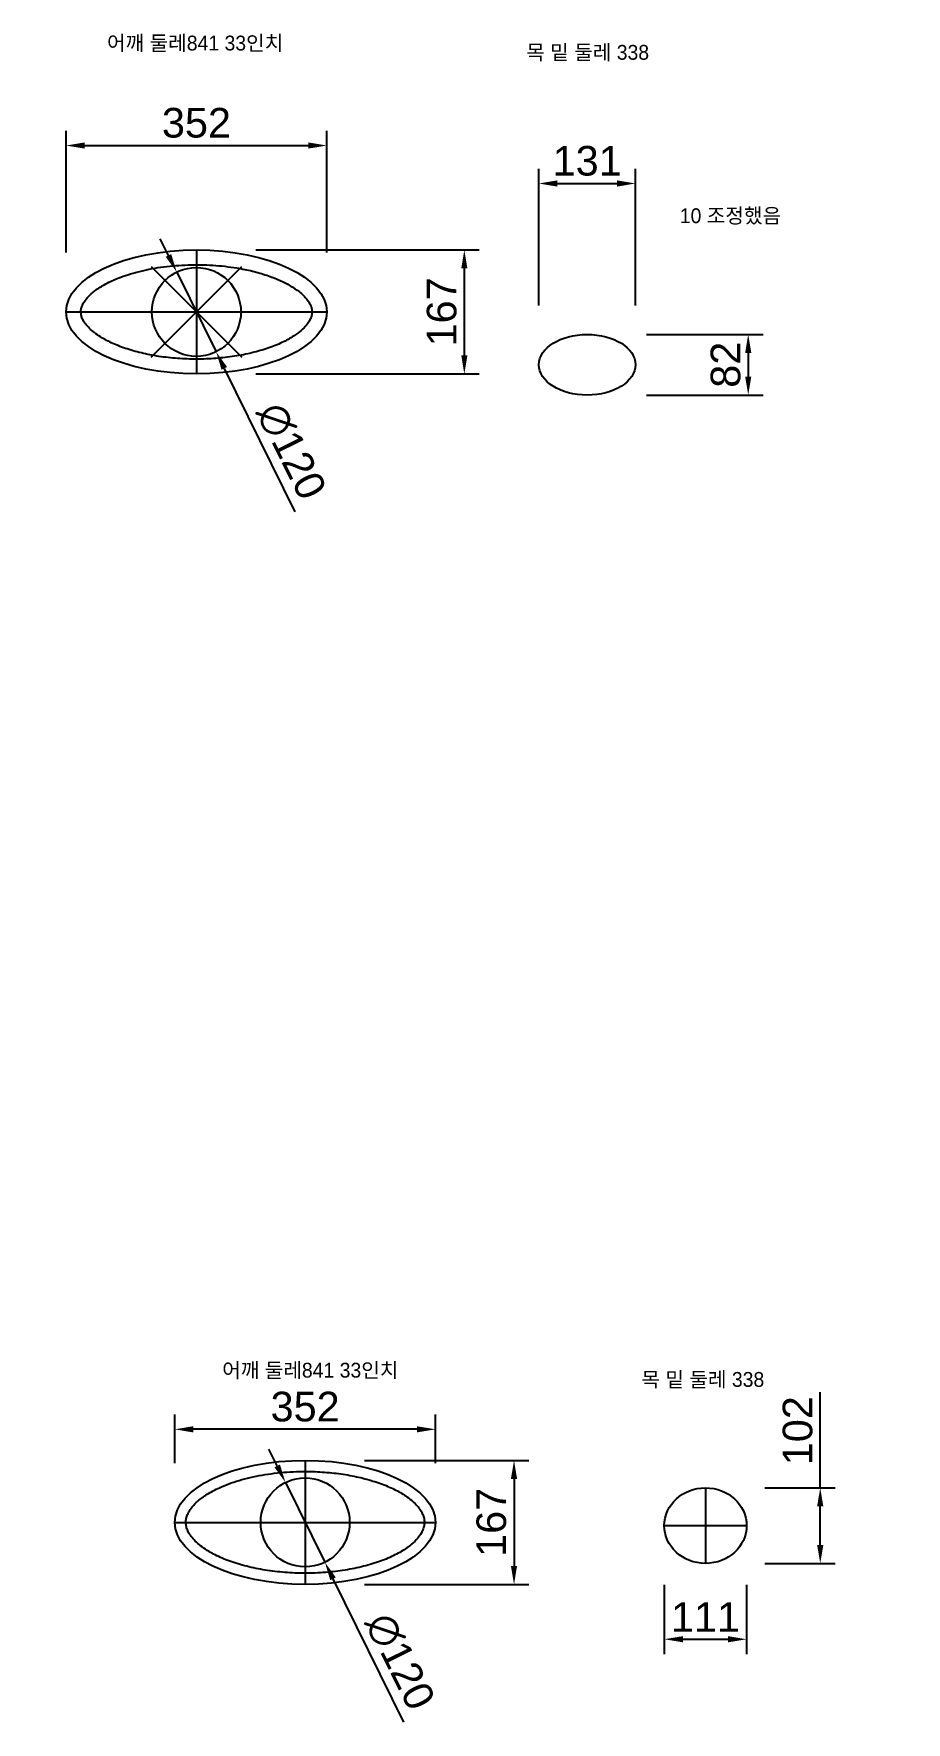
# Model space of a CAD drawing. Header units: millimetres. Extents: x -281 to 18273, y 674 to 20387.
# Drawn here: x 13670 to 14847, y 797 to 3076 of the extents above; entities that cross this region are included whole.
import ezdxf

# ---------------------------------------------------------------- set-up
doc = ezdxf.new("R2010")
doc.units = ezdxf.units.MM
doc.header["$PDMODE"] = 35
doc.header["$PDSIZE"] = 5
doc.layers.add('도면층1', color=70, linetype='Continuous')
doc.layers.add('도면층4', color=50, linetype='Continuous')
doc.styles.get("Standard").update_dxf_attribs({"font": 'arial.ttf'})
doc.dimstyles.new('이연주', dxfattribs={"dimscale": 10, "dimtxt": 4, "dimasz": 2.5, "dimexe": 2, "dimexo": 8, "dimgap": 1, "dimtad": 1, "dimdec": 0, "dimtxsty": 'Standard', "dimcen": 0, "dimclrd": 1, "dimclre": 1, "dimclrt": 2, "dimadec": 0, "dimazin": 0, "dimtfac": 1, "dimtdec": 0, "dimtmove": 0, "dimatfit": 3, "dimfxl": 1, "dimarcsym": 0})

# ---------------------------------------------------------------- blocks, each defined once
blk = doc.blocks.new('*D214')
at = {"color": 1, "lineweight": -2, "transparency": 16777216}
for p, q in [((14351.4, 2709.2), (14351.4, 2893.8)), ((14376.4, 2873.8), (14456.9, 2873.8)), ((14481.9, 2709.2), (14481.9, 2893.8))]:
    blk.add_line(p, q, dxfattribs=at)
at = {"color": 1, "transparency": 16777216}
for points in [[(14376.4, 2878), (14376.4, 2869.6), (14351.4, 2873.8)], [(14456.9, 2878), (14456.9, 2869.6), (14481.9, 2873.8)]]:
    blk.add_solid(points, dxfattribs=at)
at = {"layer": 'Defpoints', "color": 0, "transparency": 16777216}
for p in [(14481.9, 2873.8), (14351.4, 2629.2), (14481.9, 2629.2)]:
    blk.add_point(p, dxfattribs=at)
at = {"color": 2, "transparency": 16777216, "insert": (14416.7, 2904.2), "char_height": 40, "attachment_point": 5}
blk.add_mtext('131', dxfattribs=at)
blk = doc.blocks.new('*D215')
at = {"color": 1, "lineweight": -2, "transparency": 16777216}
for p, q in [((14496.7, 2670.2), (14654, 2670.2)), ((14634, 2645.2), (14634, 2613.3)), ((14496.7, 2588.3), (14654, 2588.3))]:
    blk.add_line(p, q, dxfattribs=at)
at = {"color": 1, "transparency": 16777216}
for points in [[(14629.9, 2645.2), (14638.2, 2645.2), (14634, 2670.2)], [(14629.9, 2613.3), (14638.2, 2613.3), (14634, 2588.3)]]:
    blk.add_solid(points, dxfattribs=at)
at = {"layer": 'Defpoints', "color": 0, "transparency": 16777216}
for p in [(14416.7, 2670.2), (14416.7, 2588.3), (14634, 2588.3)]:
    blk.add_point(p, dxfattribs=at)
at = {"color": 2, "transparency": 16777216, "insert": (14603.6, 2629.2), "char_height": 40, "attachment_point": 5, "rotation": 90}
blk.add_mtext('82', dxfattribs=at)
blk = doc.blocks.new('*D216')
at = {"color": 1, "lineweight": -2, "transparency": 16777216}
for p, q in [((13713.4, 2780.5), (13713.4, 2945)), ((14065.3, 2780.5), (14065.3, 2945)), ((13738.4, 2925), (14040.3, 2925))]:
    blk.add_line(p, q, dxfattribs=at)
at = {"color": 1, "transparency": 16777216}
for points in [[(13738.4, 2929.2), (13738.4, 2920.9), (13713.4, 2925)], [(14040.3, 2929.2), (14040.3, 2920.9), (14065.3, 2925)]]:
    blk.add_solid(points, dxfattribs=at)
at = {"layer": 'Defpoints', "color": 0, "transparency": 16777216}
for p in [(14065.3, 2925), (13713.4, 2700.5), (14065.3, 2700.5)]:
    blk.add_point(p, dxfattribs=at)
at = {"color": 2, "transparency": 16777216, "insert": (13889.4, 2955.5), "char_height": 40, "attachment_point": 5}
blk.add_mtext('352', dxfattribs=at)
blk = doc.blocks.new('*D217')
at = {"color": 1, "lineweight": -2, "transparency": 16777216}
for p, q in [((13969.4, 2784.2), (14270.9, 2784.2)), ((14250.9, 2759.2), (14250.9, 2641.8)), ((13969.4, 2616.8), (14270.9, 2616.8))]:
    blk.add_line(p, q, dxfattribs=at)
at = {"color": 1, "transparency": 16777216}
for points in [[(14246.8, 2759.2), (14255.1, 2759.2), (14250.9, 2784.2)], [(14246.8, 2641.8), (14255.1, 2641.8), (14250.9, 2616.8)]]:
    blk.add_solid(points, dxfattribs=at)
at = {"layer": 'Defpoints', "color": 0, "transparency": 16777216}
for p in [(13889.4, 2784.2), (13889.4, 2616.8), (14250.9, 2616.8)]:
    blk.add_point(p, dxfattribs=at)
at = {"color": 2, "transparency": 16777216, "insert": (14220.5, 2700.5), "char_height": 40, "attachment_point": 5, "rotation": 90}
blk.add_mtext('167', dxfattribs=at)
blk = doc.blocks.new('*D224')
at = {"color": 1, "lineweight": -2, "transparency": 16777216}
for p, q in [((13851.7, 2776.7), (13840.6, 2799.1)), ((13862.8, 2754.2), (13916, 2646.7)), ((14022.8, 2430.7), (13927.1, 2624.3)), ((10482, 1176.3), (10701.8, 1176.3)), ((10681.8, 1151.3), (10681.8, 1004.3)), ((10482, 979.3), (10701.8, 979.3))]:
    blk.add_line(p, q, dxfattribs=at)
at = {"color": 1, "transparency": 16777216}
for points in [[(13855.4, 2778.5), (13848, 2774.8), (13862.8, 2754.2)], [(13930.8, 2626.1), (13923.3, 2622.4), (13916, 2646.7)], [(10677.6, 1151.3), (10686, 1151.3), (10681.8, 1176.3)], [(10677.6, 1004.3), (10686, 1004.3), (10681.8, 979.3)]]:
    blk.add_solid(points, dxfattribs=at)
at = {"layer": 'Defpoints', "color": 0, "transparency": 16777216}
for p in [(13862.8, 2754.2), (13916, 2646.7), (10402, 1176.3), (10402, 979.3), (10681.8, 979.3)]:
    blk.add_point(p, dxfattribs=at)
at = {"color": 2, "transparency": 16777216, "char_height": 40, "attachment_point": 5}
for s, insert, rotation in [('∅120', (14017.4, 2512.7), 296.3165), ('197', (10651.4, 1077.8), 90)]:
    blk.add_mtext(s, dxfattribs=dict(at, insert=insert, rotation=rotation))
blk = doc.blocks.new('*D237')
at = {"color": 1, "lineweight": -2, "transparency": 16777216}
for p, q in [((10694.7, 2742), (10694.7, 2834)), ((10983.7, 2742), (10983.7, 2834)), ((10719.7, 2814), (10958.7, 2814)), ((14116.1, 1150.6), (14338, 1150.6)), ((14318, 1125.6), (14318, 1008.2)), ((14116.1, 983.2), (14338, 983.2))]:
    blk.add_line(p, q, dxfattribs=at)
at = {"color": 1, "transparency": 16777216}
for points in [[(10719.7, 2818.2), (10719.7, 2809.9), (10694.7, 2814)], [(10958.7, 2818.2), (10958.7, 2809.9), (10983.7, 2814)], [(14313.8, 1125.6), (14322.1, 1125.6), (14318, 1150.6)], [(14313.8, 1008.2), (14322.1, 1008.2), (14318, 983.2)]]:
    blk.add_solid(points, dxfattribs=at)
at = {"layer": 'Defpoints', "color": 0, "transparency": 16777216}
for p in [(10983.7, 2814), (10694.7, 2662), (10983.7, 2662), (14036.1, 1150.6), (14036.1, 983.2), (14318, 983.2)]:
    blk.add_point(p, dxfattribs=at)
at = {"color": 2, "transparency": 16777216, "insert": (10839.2, 2844.5), "char_height": 40, "attachment_point": 5}
blk.add_mtext('289', dxfattribs=at)
at = {"color": 2, "transparency": 16777216, "insert": (14287.5, 1066.9), "char_height": 40, "attachment_point": 5, "rotation": 90}
blk.add_mtext('167', dxfattribs=at)
blk = doc.blocks.new('*D238')
at = {"color": 1, "lineweight": -2, "transparency": 16777216}
for p, q in [((10919.2, 2744.9), (11133.7, 2744.9)), ((11113.7, 2719.9), (11113.7, 2604.1)), ((10919.2, 2579.1), (11133.7, 2579.1)), ((13860.1, 1146.9), (13860.1, 1212.5)), ((14212, 1146.9), (14212, 1212.5)), ((14187, 1192.5), (13885.1, 1192.5))]:
    blk.add_line(p, q, dxfattribs=at)
at = {"color": 1, "transparency": 16777216}
for points in [[(11109.6, 2719.9), (11117.9, 2719.9), (11113.7, 2744.9)], [(11109.6, 2604.1), (11117.9, 2604.1), (11113.7, 2579.1)], [(13885.1, 1196.6), (13885.1, 1188.3), (13860.1, 1192.5)], [(14187, 1196.6), (14187, 1188.3), (14212, 1192.5)]]:
    blk.add_solid(points, dxfattribs=at)
at = {"layer": 'Defpoints', "color": 0, "transparency": 16777216}
for p in [(10839.2, 2744.9), (10839.2, 2579.1), (11113.7, 2579.1), (13860.1, 1192.5), (13860.1, 1066.9), (14212, 1066.9)]:
    blk.add_point(p, dxfattribs=at)
at = {"color": 2, "transparency": 16777216, "insert": (11083.3, 2662), "char_height": 40, "attachment_point": 5, "rotation": 90}
blk.add_mtext('166', dxfattribs=at)
at = {"color": 2, "transparency": 16777216, "insert": (14036.1, 1222.9), "char_height": 40, "attachment_point": 5}
blk.add_mtext('352', dxfattribs=at)
blk = doc.blocks.new('*D249')
at = {"color": 1, "lineweight": -2, "transparency": 16777216}
for p, q in [((16709.4, 2891.5), (16155.9, 2891.5)), ((16175.9, 2866.5), (16175.9, 2345.5)), ((16709.4, 2320.5), (16155.9, 2320.5)), ((12707.8, 1168.7), (12696, 1190.8)), ((12719.6, 1146.7), (12790.3, 1014.4)), ((12902.8, 803.8), (12802, 992.4))]:
    blk.add_line(p, q, dxfattribs=at)
at = {"color": 1, "transparency": 16777216}
for points in [[(16171.7, 2866.5), (16180.1, 2866.5), (16175.9, 2891.5)], [(16171.7, 2345.5), (16180.1, 2345.5), (16175.9, 2320.5)], [(12711.4, 1170.7), (12704.1, 1166.8), (12719.6, 1146.7)], [(12805.7, 994.3), (12798.4, 990.4), (12790.3, 1014.4)]]:
    blk.add_solid(points, dxfattribs=at)
at = {"layer": 'Defpoints', "color": 0, "transparency": 16777216}
for p in [(16789.4, 2891.5), (16175.9, 2320.5), (16789.4, 2320.5), (12719.6, 1146.7), (12790.3, 1014.4)]:
    blk.add_point(p, dxfattribs=at)
at = {"color": 2, "transparency": 16777216, "char_height": 40, "attachment_point": 5}
for s, insert, rotation in [('571', (16145.5, 2606), 90), ('∅150', (12894.9, 885.6), 298.1252)]:
    blk.add_mtext(s, dxfattribs=dict(at, insert=insert, rotation=rotation))
blk = doc.blocks.new('*D241')
at = {"color": 1, "lineweight": -2, "transparency": 16777216}
for p, q in [((14520.8, 982.5), (14520.8, 889.2)), ((14631.8, 982.5), (14631.8, 889.2)), ((14545.8, 909.2), (14606.8, 909.2))]:
    blk.add_line(p, q, dxfattribs=at)
at = {"color": 1, "transparency": 16777216}
for points in [[(14545.8, 913.3), (14545.8, 905), (14520.8, 909.2)], [(14606.8, 913.3), (14606.8, 905), (14631.8, 909.2)]]:
    blk.add_solid(points, dxfattribs=at)
at = {"layer": 'Defpoints', "color": 0, "transparency": 16777216}
for p in [(14520.8, 1062.5), (14631.8, 1062.5), (14631.8, 909.2)]:
    blk.add_point(p, dxfattribs=at)
at = {"color": 2, "transparency": 16777216, "insert": (14576.3, 939.2), "char_height": 40, "attachment_point": 5}
blk.add_mtext('111', dxfattribs=at)
blk = doc.blocks.new('*D242')
at = {"color": 1, "lineweight": -2, "transparency": 16777216}
for p, q in [((14731.2, 1113.5), (14731.2, 1242.7)), ((14656.3, 1113.5), (14751.2, 1113.5)), ((14731.2, 1036.5), (14731.2, 1088.5)), ((14656.3, 1011.5), (14751.2, 1011.5))]:
    blk.add_line(p, q, dxfattribs=at)
at = {"color": 1, "transparency": 16777216}
for points in [[(14727, 1088.5), (14735.4, 1088.5), (14731.2, 1113.5)], [(14727, 1036.5), (14735.4, 1036.5), (14731.2, 1011.5)]]:
    blk.add_solid(points, dxfattribs=at)
at = {"layer": 'Defpoints', "color": 0, "transparency": 16777216}
for p in [(14576.3, 1113.5), (14731.2, 1113.5), (14576.3, 1011.5)]:
    blk.add_point(p, dxfattribs=at)
at = {"color": 2, "transparency": 16777216, "insert": (14700.8, 1190.6), "char_height": 40, "attachment_point": 5, "rotation": 90}
blk.add_mtext('102', dxfattribs=at)
blk = doc.blocks.new('*D251')
at = {"color": 1, "lineweight": -2, "transparency": 16777216}
for p, q in [((13998.4, 1143.1), (13987.3, 1165.5)), ((14009.5, 1120.7), (14062.7, 1013.2)), ((14169.5, 797.2), (14073.8, 990.8))]:
    blk.add_line(p, q, dxfattribs=at)
at = {"color": 1, "transparency": 16777216}
for points in [[(14002.1, 1145), (13994.7, 1141.3), (14009.5, 1120.7)], [(14077.5, 992.6), (14070, 988.9), (14062.7, 1013.2)]]:
    blk.add_solid(points, dxfattribs=at)
at = {"layer": 'Defpoints', "color": 0, "transparency": 16777216}
for p in [(14009.5, 1120.7), (14062.7, 1013.2)]:
    blk.add_point(p, dxfattribs=at)
at = {"color": 2, "transparency": 16777216, "insert": (14164.1, 879.2), "char_height": 40, "attachment_point": 5, "rotation": 296.3165}
blk.add_mtext('∅120', dxfattribs=at)

msp = doc.modelspace()

# ---------------------------------------------------------------- linework, layer by layer
for p, q in [((13889.4, 2784.2), (13889.4, 2616.8)), ((13713.4, 2700.5), (14065.3, 2700.5)), ((14036.1, 1150.6), (14036.1, 983.2)), ((14576.3, 1113.5), (14576.3, 1011.5)), ((13860.1, 1066.9), (14212, 1066.9)), ((14520.8, 1062.5), (14576.3, 1062.5)), ((14576.3, 1062.5), (14631.8, 1062.5))]:
    msp.add_line(p, q)
for centre, major_axis, ratio in [((13889.4, 2700.5), (175.9, 0), 0.475703), ((14416.7, 2629.2), (65.2, 0), 0.627586), ((14036.1, 1066.9), (175.9, 0), 0.475703), ((14576.3, 1062.5), (-55.5, 0), 0.918919)]:
    msp.add_ellipse(centre, major_axis=major_axis, ratio=ratio)
for points, knots in [([(14045.3, 2700.5), (14045.3, 2701.7), (14045.2, 2703), (14044.7, 2705.6), (14044.4, 2706.9), (14043.3, 2709.7), (14042.6, 2711.2), (14040.8, 2714.3), (14039.7, 2715.9), (14037.1, 2719.2), (14035.5, 2720.9), (14032, 2724.3), (14030.1, 2726.1), (14024.5, 2730.5), (14020.5, 2733.2), (14011.7, 2738.4), (14006.8, 2740.9), (13996.1, 2745.7), (13990.3, 2747.9), (13978.1, 2752), (13971.6, 2753.9), (13958.1, 2757.2), (13951, 2758.6), (13933.4, 2761.5), (13922.5, 2762.8), (13900.5, 2764.2), (13889.3, 2764.3), (13867.1, 2763.6), (13856.1, 2762.7), (13834.7, 2760), (13824.4, 2758), (13804.8, 2753.3), (13795.7, 2750.5), (13780.6, 2744.9), (13774.5, 2742.2), (13763.5, 2736.5), (13758.5, 2733.5), (13750.9, 2728), (13748, 2725.5), (13743, 2720.7), (13740.9, 2718.3), (13738, 2714.2), (13736.9, 2712.5), (13735.2, 2709.2), (13734.6, 2707.6), (13733.8, 2704.6), (13733.6, 2703.1), (13733.4, 2700.3), (13733.4, 2698.9), (13733.9, 2696.1), (13734.2, 2694.6), (13735.4, 2691.4), (13736.2, 2689.8), (13738.2, 2686.3), (13739.5, 2684.5), (13742.6, 2680.7), (13744.4, 2678.8), (13748.6, 2674.9), (13751, 2673), (13756.3, 2669.1), (13759.2, 2667.1), (13767.4, 2662.3), (13772.9, 2659.5), (13785, 2654.3), (13791.6, 2651.8), (13805.7, 2647.4), (13813.1, 2645.5), (13828.6, 2642.1), (13836.7, 2640.7), (13853.3, 2638.5), (13861.8, 2637.8), (13879, 2636.8), (13887.6, 2636.7), (13904.9, 2637), (13913.5, 2637.5), (13930.4, 2639.1), (13938.8, 2640.2), (13954.8, 2643), (13962.6, 2644.7), (13977.4, 2648.7), (13984.4, 2650.9), (13997.5, 2655.8), (14003.6, 2658.4), (14014.5, 2664), (14019.4, 2667), (14027.1, 2672.4), (14030.2, 2674.9), (14035.3, 2679.7), (14037.5, 2682.2), (14040.6, 2686.3), (14041.7, 2688.1), (14043.4, 2691.5), (14044, 2693.1), (14044.9, 2696.1), (14045.2, 2697.6), (14045.3, 2699.5), (14045.3, 2700), (14045.3, 2700.5)], [0, 0, 0, 0, 0.090017, 0.090017, 0.180034, 0.180034, 0.270051, 0.270051, 0.360068, 0.360068, 0.450085, 0.450085, 0.540102, 0.540102, 0.679453, 0.679453, 0.818805, 0.818805, 0.958156, 0.958156, 1.097508, 1.097508, 1.236859, 1.236859, 1.437486, 1.437486, 1.638114, 1.638114, 1.838741, 1.838741, 2.039368, 2.039368, 2.239995, 2.239995, 2.398685, 2.398685, 2.557375, 2.557375, 2.682883, 2.682883, 2.80839, 2.80839, 2.909415, 2.909415, 3.01044, 3.01044, 3.111465, 3.111465, 3.212489, 3.212489, 3.313514, 3.313514, 3.414539, 3.414539, 3.515563, 3.515563, 3.616588, 3.616588, 3.717613, 3.717613, 3.818637, 3.818637, 3.974507, 3.974507, 4.130377, 4.130377, 4.286247, 4.286247, 4.442118, 4.442118, 4.597988, 4.597988, 4.753858, 4.753858, 4.909728, 4.909728, 5.065598, 5.065598, 5.221468, 5.221468, 5.377338, 5.377338, 5.533208, 5.533208, 5.689078, 5.689078, 5.815853, 5.815853, 5.942629, 5.942629, 6.044219, 6.044219, 6.145809, 6.145809, 6.2474, 6.2474, 6.283185, 6.283185, 6.283185, 6.283185]), ([(14197, 1066.9), (14197, 1068.7), (14196.9, 1070.4), (14196.1, 1073.9), (14195.6, 1075.7), (14194, 1079.4), (14193, 1081.3), (14190.5, 1085.2), (14189, 1087.2), (14185.5, 1091.2), (14183.4, 1093.3), (14178.9, 1097.4), (14176.3, 1099.4), (14169.1, 1104.5), (14164.1, 1107.5), (14153.1, 1113.2), (14147, 1115.9), (14133.9, 1120.8), (14126.9, 1123.1), (14112.2, 1127.1), (14104.5, 1128.9), (14088.5, 1131.8), (14080.3, 1132.9), (14063.5, 1134.7), (14054.9, 1135.2), (14034.7, 1135.8), (14023, 1135.6), (14000, 1134), (13988.7, 1132.6), (13967.1, 1128.8), (13956.7, 1126.4), (13937.3, 1120.6), (13928.4, 1117.3), (13914.4, 1110.9), (13908.9, 1107.9), (13899.1, 1101.9), (13894.9, 1098.7), (13888.3, 1093), (13885.9, 1090.4), (13881.7, 1085.4), (13880.1, 1082.9), (13877.8, 1078.5), (13876.9, 1076.6), (13875.8, 1072.9), (13875.4, 1071), (13875.1, 1067.5), (13875.1, 1065.7), (13875.6, 1062.1), (13876, 1060.2), (13877.3, 1056.5), (13878.1, 1054.5), (13880.4, 1050.5), (13881.8, 1048.4), (13885.2, 1044.3), (13887.2, 1042.1), (13891.7, 1037.9), (13894.3, 1035.8), (13899.9, 1031.6), (13903, 1029.5), (13911.7, 1024.4), (13917.7, 1021.3), (13930.8, 1015.7), (13937.9, 1013.1), (13953.1, 1008.5), (13961.1, 1006.5), (13977.8, 1003.1), (13986.4, 1001.7), (14004.2, 999.6), (14013.2, 998.9), (14031.5, 998.2), (14040.7, 998.2), (14058.9, 998.9), (14068, 999.6), (14085.7, 1001.7), (14094.4, 1003.1), (14111.1, 1006.5), (14119.1, 1008.5), (14134.2, 1013.1), (14141.3, 1015.7), (14154.4, 1021.3), (14160.4, 1024.4), (14171.1, 1030.7), (14175.8, 1034), (14182.8, 1039.9), (14185.4, 1042.5), (14189.8, 1047.6), (14191.5, 1050.1), (14194.1, 1054.6), (14194.9, 1056.5), (14196.2, 1060.3), (14196.6, 1062.2), (14197, 1065), (14197, 1066), (14197, 1066.9)], [0, 0, 0, 0, 0.098588, 0.098588, 0.197175, 0.197175, 0.295763, 0.295763, 0.394351, 0.394351, 0.492939, 0.492939, 0.591526, 0.591526, 0.744647, 0.744647, 0.897767, 0.897767, 1.050888, 1.050888, 1.204009, 1.204009, 1.357129, 1.357129, 1.51025, 1.51025, 1.716858, 1.716858, 1.923467, 1.923467, 2.130076, 2.130076, 2.336685, 2.336685, 2.491248, 2.491248, 2.645811, 2.645811, 2.768864, 2.768864, 2.891917, 2.891917, 2.994653, 2.994653, 3.09739, 3.09739, 3.200127, 3.200127, 3.302863, 3.302863, 3.4056, 3.4056, 3.508337, 3.508337, 3.611073, 3.611073, 3.71381, 3.71381, 3.816547, 3.816547, 3.979411, 3.979411, 4.142275, 4.142275, 4.305139, 4.305139, 4.468003, 4.468003, 4.630867, 4.630867, 4.793732, 4.793732, 4.956596, 4.956596, 5.11946, 5.11946, 5.282324, 5.282324, 5.445188, 5.445188, 5.608052, 5.608052, 5.770916, 5.770916, 5.895337, 5.895337, 6.019758, 6.019758, 6.123159, 6.123159, 6.22656, 6.22656, 6.283185, 6.283185, 6.283185, 6.283185])]:
    msp.add_open_spline(points, degree=3, knots=knots)
at = {"layer": '도면층1'}
for centre in [(13889.4, 2700.5), (14036.1, 1066.9)]:
    msp.add_circle(centre, 60, dxfattribs=at)
at = {"layer": '도면층4'}
for p, q in [((13828.2, 2761.7), (13950.6, 2639.2)), ((13828.2, 2639.2), (13950.6, 2761.7))]:
    msp.add_line(p, q, dxfattribs=at)

# ---------------------------------------------------------------- texts
at = {"color": 2, "char_height": 20, "attachment_point": 1}
for s, insert in [('{\\fGulim|b0|i0|c129|p50;어깨 둘레841 33인치}', (13768.7, 3073.3)), ('{\\fGulim|b0|i0|c129|p50;목 밑 둘레 338}', (14334.4, 3060.8)), ('{\\fGulim|b0|i0|c129|p50;10 조정했음}', (14541.7, 2840.3)), ('{\\fGulim|b0|i0|c129|p50;어깨 둘레841 33인치}', (13924.1, 1282.3)), ('{\\fGulim|b0|i0|c129|p50;목 밑 둘레 338}', (14489.8, 1269.8))]:
    msp.add_mtext_dynamic_manual_height_columns(s, width=308.995, gutter_width=12.5, heights=[0], dxfattribs=dict(at, insert=insert))

# ---------------------------------------------------------------- dimensions: what is measured, and where the dimension line sits
for base, p1, p2, picture, middle in [((14065.3, 2925), (13713.4, 2700.5), (14065.3, 2700.5), '*D216', (13889.4, 2955.5)), ((14481.9168141, 2873.7997639), (14351.4168141, 2629.2021472), (14481.9168141, 2629.2021472), '*D214', (14416.6668141, 2904.236326)), ((13860.1, 1192.5), (14212, 1066.9), (13860.1, 1066.9), '*D238', (14036.1, 1222.9)), ((14631.8, 909.2), (14520.8, 1062.5), (14631.8, 1062.5), '*D241', (14576.3, 939.2))]:
    dim = msp.add_linear_dim(base=base, p1=p1, p2=p2, dimstyle='이연주')
    dim.commit()
    dim.dimension.update_dxf_attribs({"geometry": picture, "text_midpoint": middle})
for base, p1, p2, picture, middle in [((16175.9, 2320.5), (16789.4, 2891.5), (16789.4, 2320.5), '*D249', (16145.5, 2606)), ((14318, 983.2), (14036.1, 1150.6), (14036.1, 983.2), '*D237', (14287.5, 1066.9)), ((10681.8, 979.3), (10402, 1176.3), (10402, 979.3), '*D224', (10651.4, 1077.8)), ((14250.9, 2616.8), (13889.4, 2784.2), (13889.4, 2616.8), '*D217', (14220.5, 2700.5)), ((11113.7, 2579.1), (10839.2, 2744.9), (10839.2, 2579.1), '*D238', (11083.3, 2662)), ((14634, 2588.3), (14416.7, 2670.2), (14416.7, 2588.3), '*D215', (14603.6, 2629.2)), ((14731.2, 1113.5), (14576.3, 1011.5), (14576.3, 1113.5), '*D242', (14700.8, 1190.6))]:
    dim = msp.add_linear_dim(base=base, p1=p1, p2=p2, angle=90, dimstyle='이연주')
    dim.commit()
    dim.dimension.update_dxf_attribs({"geometry": picture, "text_midpoint": middle})
for p1, p2, picture, middle in [((12719.6, 1146.7), (12790.3, 1014.4), '*D249', (12867.1, 870.7)), ((13862.8, 2754.2), (13916, 2646.7), '*D224', (13989.2, 2498.7)), ((14009.5, 1120.7), (14062.7, 1013.2), '*D251', (14135.9, 865.2))]:
    dim = msp.add_diameter_dim_2p(p1=p1, p2=p2, dimstyle='이연주')
    dim.commit()
    dim.dimension.update_dxf_attribs({"geometry": picture, "text_midpoint": middle, "dimtype": 163})
dim = msp.add_linear_dim(base=(10983.7, 2814), p1=(10694.7, 2662), p2=(10983.7, 2662), dimstyle='이연주')
dim.commit()
dim.dimension.update_dxf_attribs({"geometry": '*D237', "text_midpoint": (10839.2, 2814), "dimtype": 160})

doc.saveas('drawing.dxf')
